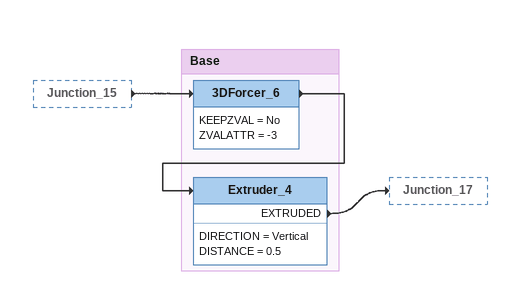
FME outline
Junction_15 [outside]
    -> 3DForcer_6

Bookmark: Base
3DForcer_6
    KEEPZVAL = No
    ZVALATTR = -3
    -> Extruder_4
Extruder_4
    DIRECTION = Vertical
    DISTANCE = 0.5
    EXTRUDED -> Junction_17
